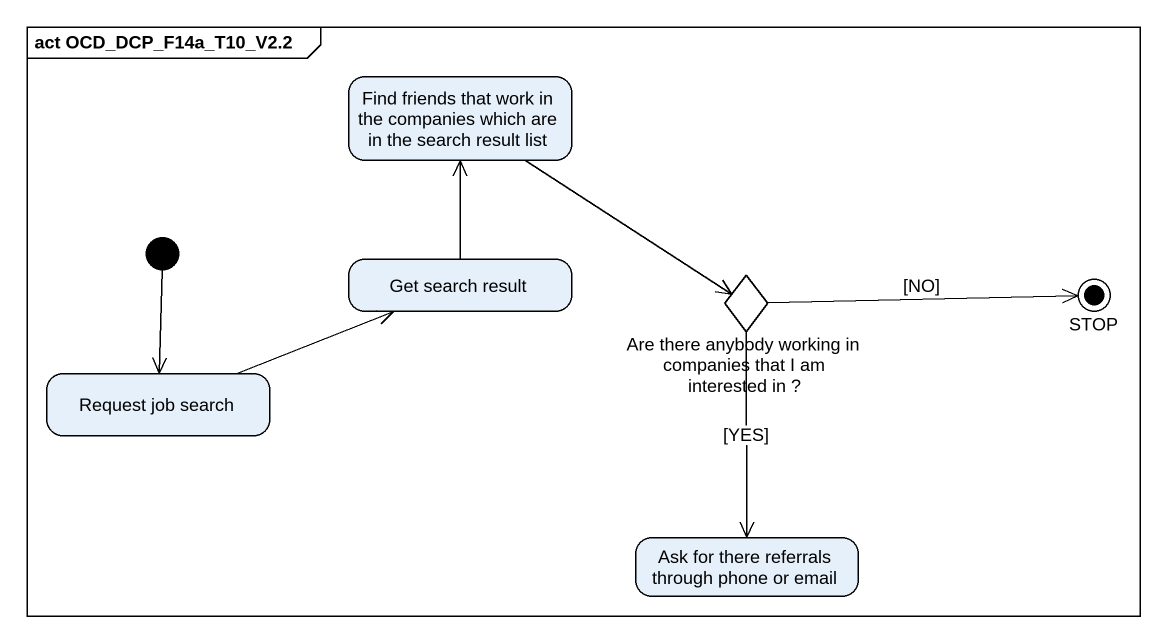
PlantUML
@startuml
mainframe act OCD_DCP_F14a_T10_V2.2
hide empty description
state "Find friends that work in the companies which are in the search result list" as Find_friends_that_work_in
state "Get search result" as Get_search_result
state "Are there anybody working in companies that I am interested in ?" as Are_there_anybody_working <<choice>>
state "STOP" as STOP_ <<end>>
state "Request job search" as Request_job_search
state "Ask for there referrals through phone or email" as Ask_for_there_referrals
[*] --> Request_job_search
Find_friends_that_work_in --> Are_there_anybody_working
Get_search_result -up-> Find_friends_that_work_in
Are_there_anybody_working -right-> STOP_ : [NO]
Are_there_anybody_working --> Ask_for_there_referrals : [YES]
Request_job_search -right-> Get_search_result
@enduml
